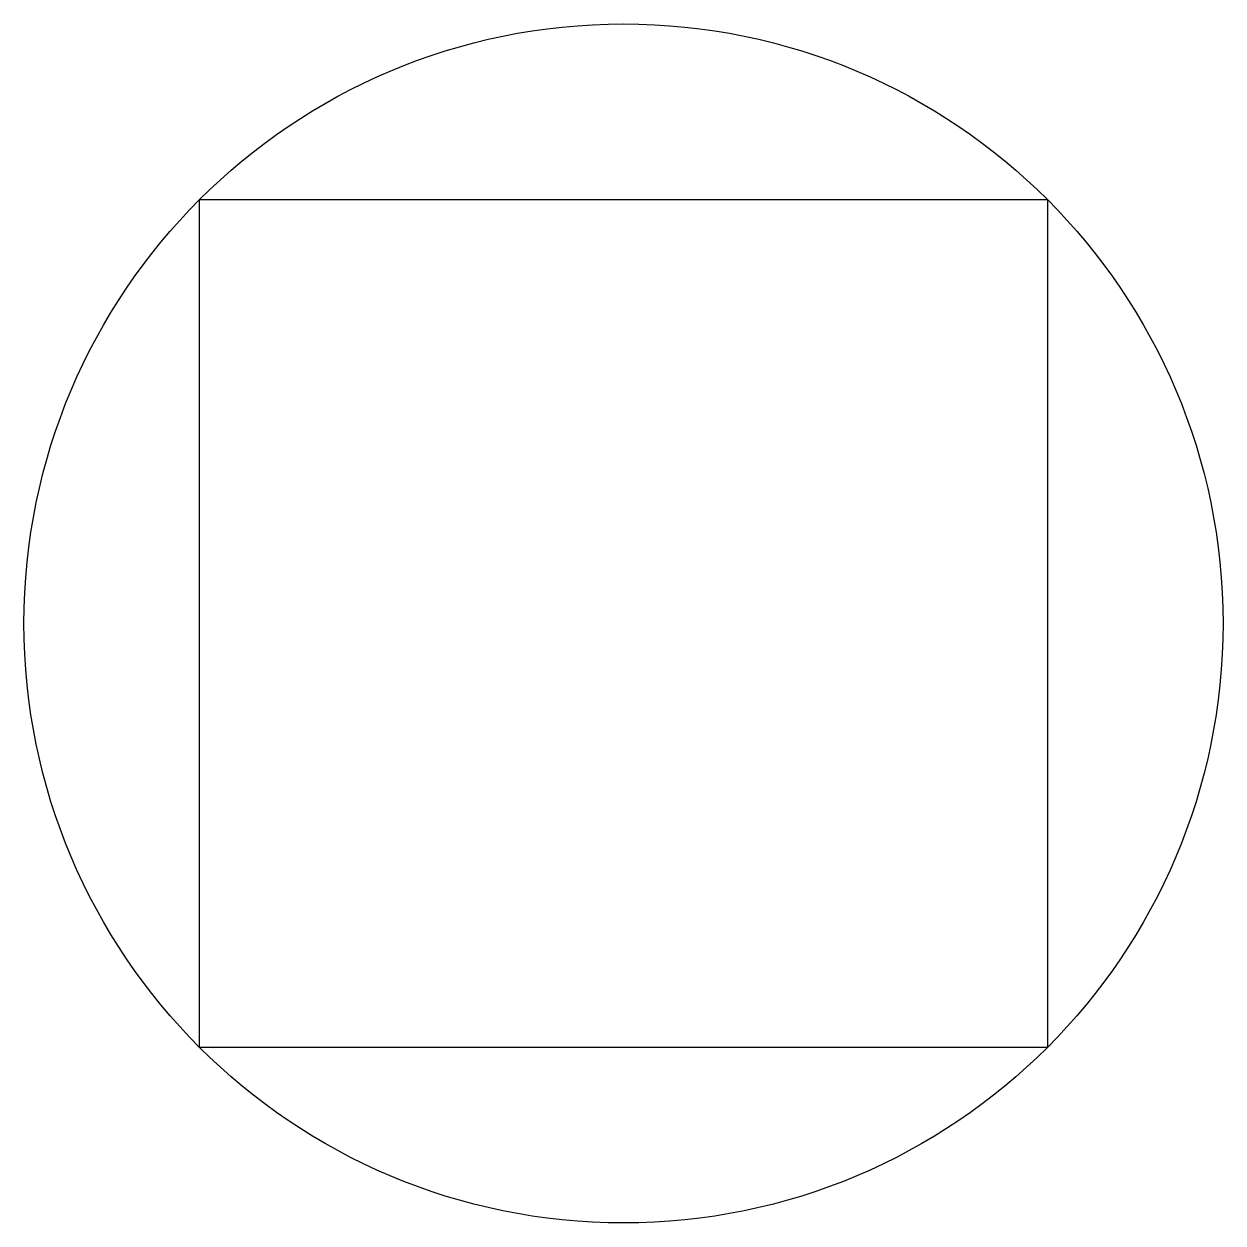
# Model space of a CAD drawing. Header units: inches. Extents: x 13.6 to 31.1, y 7.4 to 24.9.
import ezdxf

# ---------------------------------------------------------------- set-up
doc = ezdxf.new("R2010")
doc.units = ezdxf.units.IN
doc.header["$MEASUREMENT"] = 0
doc.layers.add('Circle', color=10, linetype='Continuous')
picture_1 = doc.add_image_def('image1.png', size_in_pixel=(10080, 10080))

msp = doc.modelspace()

# ---------------------------------------------------------------- linework, layer by layer
at = {"layer": 'Circle', "color": 240, "true_color": 0xed1f24}
msp.add_circle((22.39, 16.188), 8.754, dxfattribs=at)

# ---------------------------------------------------------------- pictures from other files: only their frames are drawn
at = {"color": 240, "true_color": 0xed1f24}
image = msp.add_image(picture_1, insert=(16.2, 9.998), size_in_units=(12.38, 12.38), dxfattribs=at)
image.dxf.flags = 15

doc.saveas('drawing.dxf')
